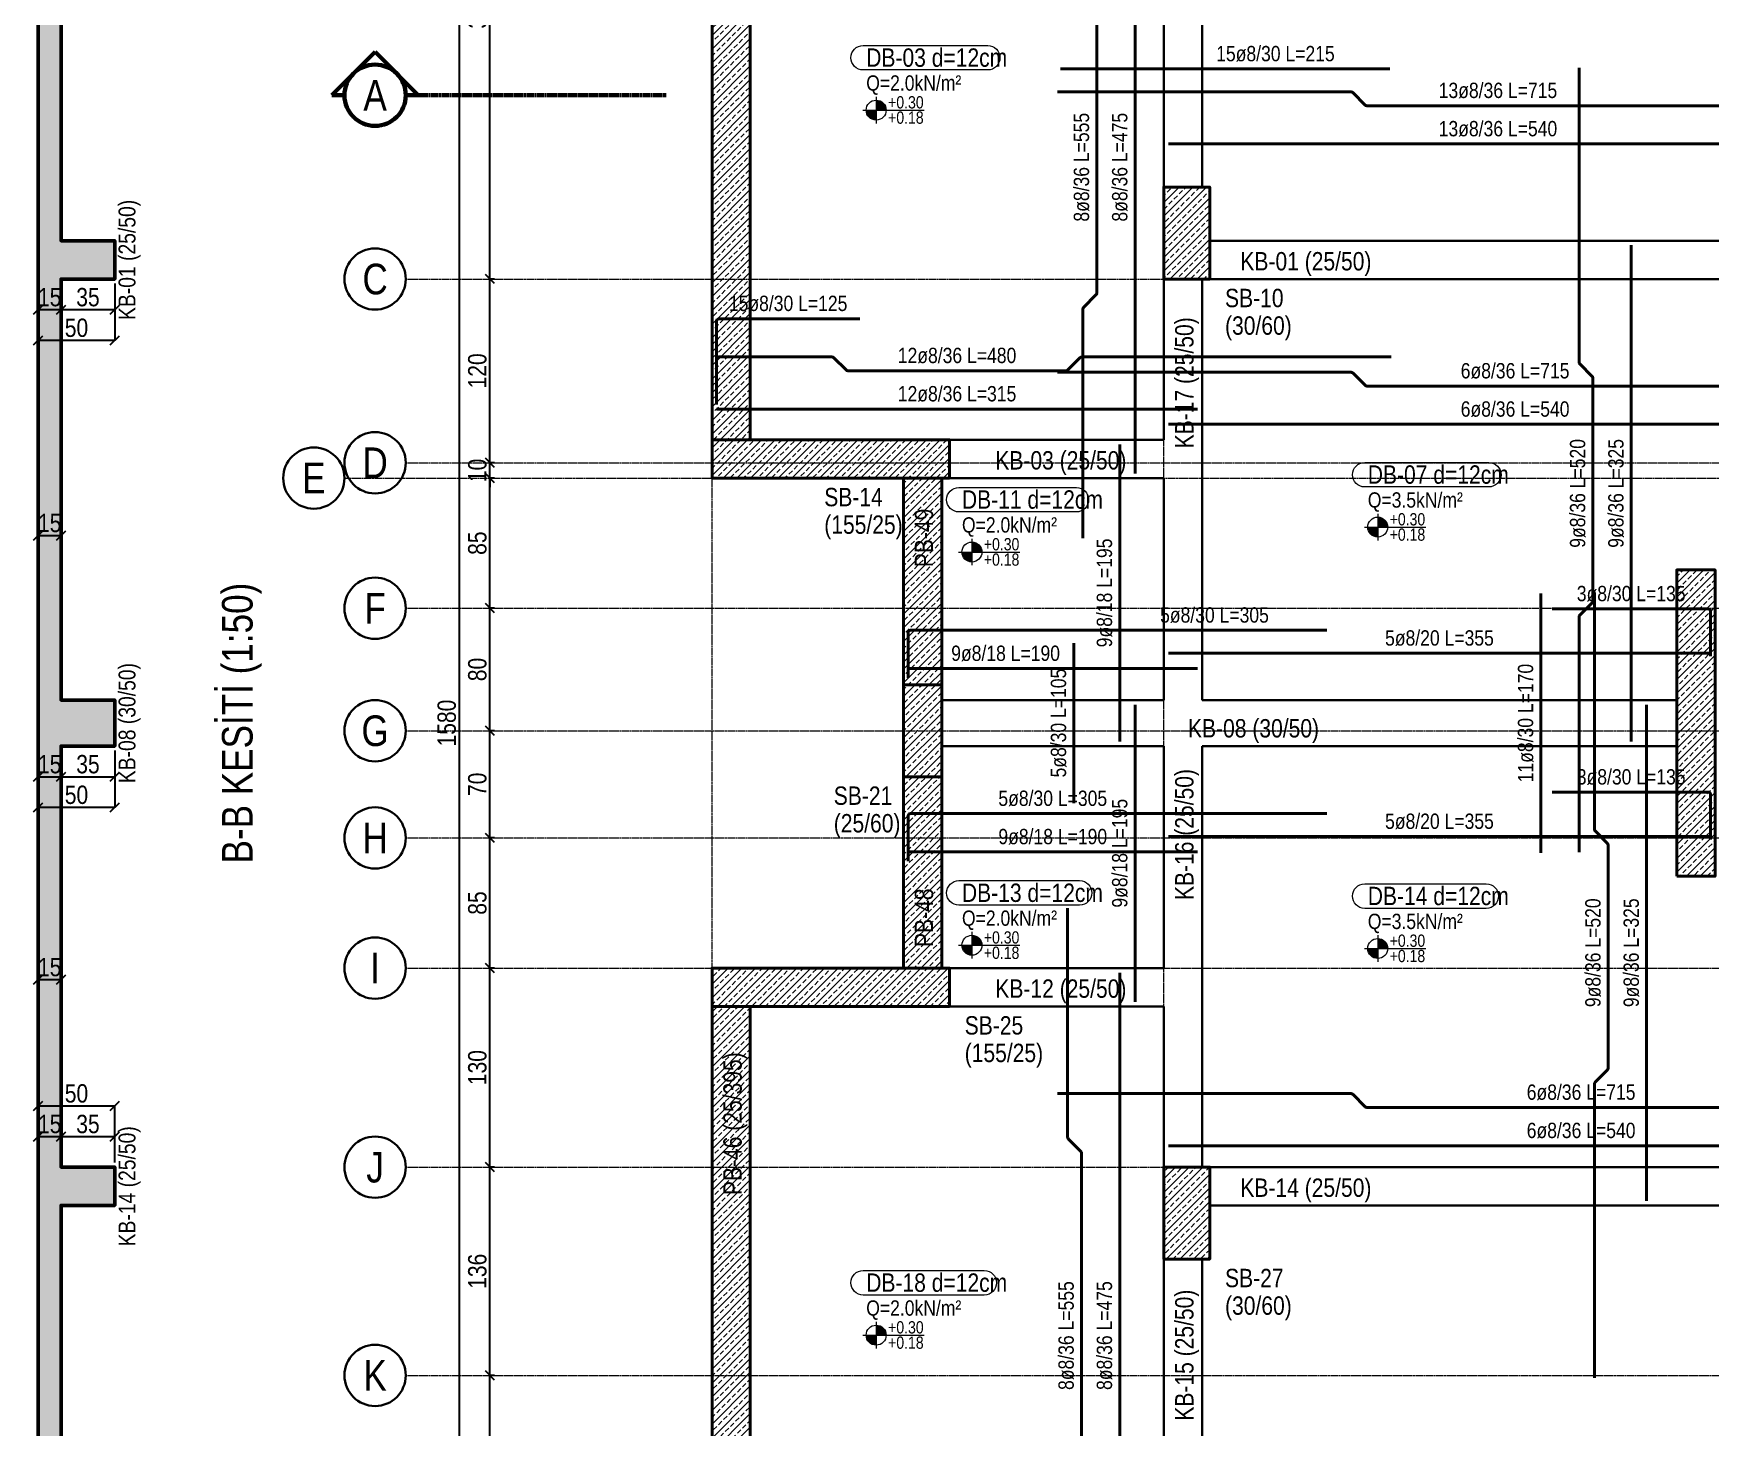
# Model space of a CAD drawing. Header units: millimetres. Extents: x 1379 to 4554, y 556 to 2850.
# Drawn here: x 1401 to 2496, y 1134 to 2045 of the extents above; entities that cross this region are included whole.
import ezdxf
from ezdxf.enums import TextEntityAlignment as Align

# ---------------------------------------------------------------- set-up
doc = ezdxf.new("R2010")
doc.units = ezdxf.units.MM
doc.linetypes.add('DASHED', pattern=[0.75, 0.5, -0.25])
for name, color, linetype, lineweight in [('AKS BALONU (BEYKENT)', 7, 'Continuous', 30), ('AKS CIZGISI (BEYKENT)', 252, 'DASHED', 20), ('AKS OLCU (BEYKENT)', 6, 'Continuous', 18), ('AKS YAZISI (BEYKENT)', 3, 'Continuous', 20), ('DONATI (BEYKENT)', 4, 'Continuous', 40), ('DONATI YAZISI (BEYKENT)', 3, 'Continuous', 20), ('DOSEME ISMI (BEYKENT)', 9, 'Continuous', 20), ('DOSEME PAFTA (BEYKENT)', 3, 'Continuous', 20), ('KAT SINIRI (BEYKENT)', 41, 'Continuous', 25), ('KESIT (BEYKENT)', 151, 'Continuous', 60), ('KESIT CIZGISI (BEYKENT)', 3, 'Continuous', 50), ('KESIT ISMI (BEYKENT)', 6, 'Continuous', 20), ('KIRIS (BEYKENT)', 2, 'Continuous', 30), ('KIRIS ISMI (BEYKENT)', 40, 'Continuous', 20), ('KOLON (BEYKENT)', 3, 'Continuous', 40), ('KOLON ISMI (BEYKENT)', 91, 'Continuous', 20), ('KOT CIZGISI (BEYKENT)', 7, 'Continuous', 20), ('KOT YAZI (BEYKENT)', 7, 'Continuous', 20), ('OLCU (BEYKENT)', 14, 'Continuous', 20), ('PERDE (BEYKENT)', 6, 'Continuous', 40), ('PERDE ISMI (BEYKENT)', 240, 'Continuous', 20), ('TARAMA (BEYKENT)', 8, 'Continuous', 15), ('YUK YAZISI (BEYKENT)', 140, 'Continuous', 20)]:
    doc.layers.add(name, color=color, linetype=linetype, lineweight=lineweight)
doc.styles.add('DONATI YAZISI (BEYKENT)', font='')
doc.styles.add('YAZI (BEYKENT)', font='')
doc.styles.get('DONATI YAZISI (BEYKENT)').set_extended_font_data('Bahnschrift Light Condensed')
doc.styles.get('YAZI (BEYKENT)').set_extended_font_data('Bahnschrift Light Condensed')
doc.dimstyles.new('AKS_OLCU', dxfattribs={"dimtxt": 12, "dimasz": 3, "dimexe": 0.18, "dimexo": 3, "dimgap": 2, "dimtad": 1, "dimdec": 0, "dimrnd": 0.5, "dimzin": 12, "dimdsep": 46, "dimtxsty": 'YAZI (BEYKENT)', "dimtsz": 3, "dimcen": 0.09, "dimclrt": 7, "dimadec": 0, "dimazin": 0, "dimtfac": 1, "dimtdec": 4, "dimtix": 1, "dimtmove": 0, "dimatfit": 3, "dimfxl": 1, "dimtolj": 1, "dimtzin": 0, "dimarcsym": 0})
doc.dimstyles.new('PLAN_OLCU', dxfattribs={"dimtxt": 12, "dimasz": 3, "dimexe": 0.18, "dimexo": 3, "dimgap": 2, "dimtad": 1, "dimdec": 0, "dimrnd": 0.5, "dimzin": 12, "dimdsep": 46, "dimtxsty": 'YAZI (BEYKENT)', "dimtsz": 3, "dimcen": 0.09, "dimclrt": 7, "dimadec": 0, "dimazin": 0, "dimtfac": 1, "dimtdec": 4, "dimtix": 1, "dimtmove": 0, "dimatfit": 3, "dimfxl": 1, "dimtolj": 1, "dimtzin": 0, "dimarcsym": 0})
pattern_1 = [(45, (-63964.3465, -21549.063), (-4.49012806, 4.49012806), []), (45, (-63959.8563, -21549.063), (-4.49012806, 4.49012806), [3.175, -1.5875])]

# ---------------------------------------------------------------- blocks, each defined once
blk = doc.blocks.new('*D109')
at = {"layer": 'Defpoints', "color": 0, "transparency": 16777216}
for p in [(1404.4, 1884.4), (1419.4, 1884.4), (1419.4, 1864.4)]:
    blk.add_point(p, dxfattribs=at)
at = {"layer": 'OLCU (BEYKENT)', "color": 0, "lineweight": -2, "transparency": 16777216}
for p, q in [((1404.4, 1881.4), (1404.4, 1864.2)), ((1419.4, 1881.4), (1419.4, 1864.2)), ((1401.4, 1861.4), (1407.4, 1867.4)), ((1404.4, 1864.4), (1419.4, 1864.4)), ((1416.4, 1861.4), (1422.4, 1867.4))]:
    blk.add_line(p, q, dxfattribs=at)
at = {"layer": 'OLCU (BEYKENT)', "color": 7, "lineweight": 20, "transparency": 16777216, "insert": (1411.9, 1872.5), "char_height": 12, "attachment_point": 5, "style": 'YAZI (BEYKENT)'}
blk.add_mtext('\\A1;15', dxfattribs=at)
blk = doc.blocks.new('*D110')
at = {"layer": 'Defpoints', "color": 0, "transparency": 16777216}
for p in [(1419.4, 1884.4), (1454.4, 1884.4), (1454.4, 1864.4)]:
    blk.add_point(p, dxfattribs=at)
at = {"layer": 'OLCU (BEYKENT)', "color": 0, "lineweight": -2, "transparency": 16777216}
for p, q in [((1419.4, 1881.4), (1419.4, 1864.2)), ((1454.4, 1881.4), (1454.4, 1864.2)), ((1416.4, 1861.4), (1422.4, 1867.4)), ((1419.4, 1864.4), (1454.4, 1864.4)), ((1451.4, 1861.4), (1457.4, 1867.4))]:
    blk.add_line(p, q, dxfattribs=at)
at = {"layer": 'OLCU (BEYKENT)', "color": 7, "lineweight": 20, "transparency": 16777216, "insert": (1436.9, 1872.5), "char_height": 12, "attachment_point": 5, "style": 'YAZI (BEYKENT)'}
blk.add_mtext('\\A1;35', dxfattribs=at)
blk = doc.blocks.new('*D111')
at = {"layer": 'Defpoints', "color": 0, "transparency": 16777216}
for p in [(1404.4, 1884.4), (1454.4, 1884.4), (1454.4, 1844.4)]:
    blk.add_point(p, dxfattribs=at)
at = {"layer": 'OLCU (BEYKENT)', "color": 0, "lineweight": -2, "transparency": 16777216}
for p, q in [((1404.4, 1881.4), (1404.4, 1844.2)), ((1454.4, 1881.4), (1454.4, 1844.2)), ((1401.4, 1841.4), (1407.4, 1847.4)), ((1404.4, 1844.4), (1454.4, 1844.4)), ((1451.4, 1841.4), (1457.4, 1847.4))]:
    blk.add_line(p, q, dxfattribs=at)
at = {"layer": 'OLCU (BEYKENT)', "color": 7, "lineweight": 20, "transparency": 16777216, "insert": (1429.4, 1852.5), "char_height": 12, "attachment_point": 5, "style": 'YAZI (BEYKENT)'}
blk.add_mtext('\\A1;50', dxfattribs=at)
blk = doc.blocks.new('*D112')
at = {"layer": 'Defpoints', "color": 0, "transparency": 16777216}
for p in [(1404.4, 1579.4), (1419.4, 1579.4), (1419.4, 1559.4)]:
    blk.add_point(p, dxfattribs=at)
at = {"layer": 'OLCU (BEYKENT)', "color": 0, "lineweight": -2, "transparency": 16777216}
for p, q in [((1404.4, 1576.4), (1404.4, 1559.2)), ((1419.4, 1576.4), (1419.4, 1559.2)), ((1401.4, 1556.4), (1407.4, 1562.4)), ((1404.4, 1559.4), (1419.4, 1559.4)), ((1416.4, 1556.4), (1422.4, 1562.4))]:
    blk.add_line(p, q, dxfattribs=at)
at = {"layer": 'OLCU (BEYKENT)', "color": 7, "lineweight": 20, "transparency": 16777216, "insert": (1411.9, 1567.5), "char_height": 12, "attachment_point": 5, "style": 'YAZI (BEYKENT)'}
blk.add_mtext('\\A1;15', dxfattribs=at)
blk = doc.blocks.new('*D113')
at = {"layer": 'Defpoints', "color": 0, "transparency": 16777216}
for p in [(1419.4, 1579.4), (1454.4, 1579.4), (1454.4, 1559.4)]:
    blk.add_point(p, dxfattribs=at)
at = {"layer": 'OLCU (BEYKENT)', "color": 0, "lineweight": -2, "transparency": 16777216}
for p, q in [((1419.4, 1576.4), (1419.4, 1559.2)), ((1454.4, 1576.4), (1454.4, 1559.2)), ((1416.4, 1556.4), (1422.4, 1562.4)), ((1419.4, 1559.4), (1454.4, 1559.4)), ((1451.4, 1556.4), (1457.4, 1562.4))]:
    blk.add_line(p, q, dxfattribs=at)
at = {"layer": 'OLCU (BEYKENT)', "color": 7, "lineweight": 20, "transparency": 16777216, "insert": (1436.9, 1567.5), "char_height": 12, "attachment_point": 5, "style": 'YAZI (BEYKENT)'}
blk.add_mtext('\\A1;35', dxfattribs=at)
blk = doc.blocks.new('*D114')
at = {"layer": 'Defpoints', "color": 0, "transparency": 16777216}
for p in [(1404.4, 1579.4), (1454.4, 1579.4), (1454.4, 1539.4)]:
    blk.add_point(p, dxfattribs=at)
at = {"layer": 'OLCU (BEYKENT)', "color": 0, "lineweight": -2, "transparency": 16777216}
for p, q in [((1404.4, 1576.4), (1404.4, 1539.2)), ((1454.4, 1576.4), (1454.4, 1539.2)), ((1401.4, 1536.4), (1407.4, 1542.4)), ((1404.4, 1539.4), (1454.4, 1539.4)), ((1451.4, 1536.4), (1457.4, 1542.4))]:
    blk.add_line(p, q, dxfattribs=at)
at = {"layer": 'OLCU (BEYKENT)', "color": 7, "lineweight": 20, "transparency": 16777216, "insert": (1429.4, 1547.5), "char_height": 12, "attachment_point": 5, "style": 'YAZI (BEYKENT)'}
blk.add_mtext('\\A1;50', dxfattribs=at)
blk = doc.blocks.new('*D115')
at = {"layer": 'Defpoints', "color": 0, "transparency": 16777216}
for p in [(1419.4, 1324.4), (1404.4, 1304.4), (1419.4, 1304.4)]:
    blk.add_point(p, dxfattribs=at)
at = {"layer": 'OLCU (BEYKENT)', "color": 0, "lineweight": -2, "transparency": 16777216}
for p, q in [((1401.4, 1321.4), (1407.4, 1327.4)), ((1416.4, 1321.4), (1422.4, 1327.4)), ((1404.4, 1307.4), (1404.4, 1324.6)), ((1404.4, 1324.4), (1419.4, 1324.4)), ((1419.4, 1307.4), (1419.4, 1324.6))]:
    blk.add_line(p, q, dxfattribs=at)
at = {"layer": 'OLCU (BEYKENT)', "color": 7, "lineweight": 20, "transparency": 16777216, "insert": (1411.9, 1332.5), "char_height": 12, "attachment_point": 5, "style": 'YAZI (BEYKENT)'}
blk.add_mtext('\\A1;15', dxfattribs=at)
blk = doc.blocks.new('*D116')
at = {"layer": 'Defpoints', "color": 0, "transparency": 16777216}
for p in [(1454.4, 1324.4), (1419.4, 1304.4), (1454.4, 1304.4)]:
    blk.add_point(p, dxfattribs=at)
at = {"layer": 'OLCU (BEYKENT)', "color": 0, "lineweight": -2, "transparency": 16777216}
for p, q in [((1416.4, 1321.4), (1422.4, 1327.4)), ((1451.4, 1321.4), (1457.4, 1327.4)), ((1419.4, 1307.4), (1419.4, 1324.6)), ((1419.4, 1324.4), (1454.4, 1324.4)), ((1454.4, 1307.4), (1454.4, 1324.6))]:
    blk.add_line(p, q, dxfattribs=at)
at = {"layer": 'OLCU (BEYKENT)', "color": 7, "lineweight": 20, "transparency": 16777216, "insert": (1436.9, 1332.5), "char_height": 12, "attachment_point": 5, "style": 'YAZI (BEYKENT)'}
blk.add_mtext('\\A1;35', dxfattribs=at)
blk = doc.blocks.new('*D117')
at = {"layer": 'Defpoints', "color": 0, "transparency": 16777216}
for p in [(1454.4, 1344.4), (1404.4, 1304.4), (1454.4, 1304.4)]:
    blk.add_point(p, dxfattribs=at)
at = {"layer": 'OLCU (BEYKENT)', "color": 0, "lineweight": -2, "transparency": 16777216}
for p, q in [((1401.4, 1341.4), (1407.4, 1347.4)), ((1451.4, 1341.4), (1457.4, 1347.4)), ((1404.4, 1307.4), (1404.4, 1344.6)), ((1404.4, 1344.4), (1454.4, 1344.4)), ((1454.4, 1307.4), (1454.4, 1344.6))]:
    blk.add_line(p, q, dxfattribs=at)
at = {"layer": 'OLCU (BEYKENT)', "color": 7, "lineweight": 20, "transparency": 16777216, "insert": (1429.4, 1352.5), "char_height": 12, "attachment_point": 5, "style": 'YAZI (BEYKENT)'}
blk.add_mtext('\\A1;50', dxfattribs=at)
blk = doc.blocks.new('*D119')
at = {"layer": 'Defpoints', "color": 0, "transparency": 16777216}
for p in [(1404.4, 1736.9), (1419.4, 1736.9), (1419.4, 1716.9)]:
    blk.add_point(p, dxfattribs=at)
at = {"layer": 'OLCU (BEYKENT)', "color": 0, "lineweight": -2, "transparency": 16777216}
for p, q in [((1404.4, 1733.9), (1404.4, 1716.7)), ((1419.4, 1733.9), (1419.4, 1716.7)), ((1401.4, 1713.9), (1407.4, 1719.9)), ((1416.4, 1713.9), (1422.4, 1719.9)), ((1404.4, 1716.9), (1419.4, 1716.9))]:
    blk.add_line(p, q, dxfattribs=at)
at = {"layer": 'OLCU (BEYKENT)', "color": 7, "lineweight": 20, "transparency": 16777216, "insert": (1411.9, 1725), "char_height": 12, "attachment_point": 5, "style": 'YAZI (BEYKENT)'}
blk.add_mtext('\\A1;15', dxfattribs=at)
blk = doc.blocks.new('*D120')
at = {"layer": 'Defpoints', "color": 0, "transparency": 16777216}
for p in [(1404.4, 1446.9), (1419.4, 1446.9), (1419.4, 1426.9)]:
    blk.add_point(p, dxfattribs=at)
at = {"layer": 'OLCU (BEYKENT)', "color": 0, "lineweight": -2, "transparency": 16777216}
for p, q in [((1404.4, 1443.9), (1404.4, 1426.7)), ((1419.4, 1443.9), (1419.4, 1426.7)), ((1401.4, 1423.9), (1407.4, 1429.9)), ((1404.4, 1426.9), (1419.4, 1426.9)), ((1416.4, 1423.9), (1422.4, 1429.9))]:
    blk.add_line(p, q, dxfattribs=at)
at = {"layer": 'OLCU (BEYKENT)', "color": 7, "lineweight": 20, "transparency": 16777216, "insert": (1411.9, 1435), "char_height": 12, "attachment_point": 5, "style": 'YAZI (BEYKENT)'}
blk.add_mtext('\\A1;15', dxfattribs=at)
blk = doc.blocks.new('*D146')
at = {"layer": 'AKS OLCU (BEYKENT)', "color": 0, "lineweight": -2, "transparency": 16777216}
for p, q in [((1682.4, 2381.4), (1676.4, 2387.4)), ((1679.4, 804.4), (1679.4, 2384.4)), ((1682.4, 2384.4), (1679.5, 2384.4)), ((1682.4, 801.4), (1676.4, 807.4)), ((1682.4, 804.4), (1679.5, 804.4))]:
    blk.add_line(p, q, dxfattribs=at)
at = {"layer": 'Defpoints', "color": 0, "transparency": 16777216}
for p in [(1679.4, 2384.4), (1679.4, 2384.4), (1679.4, 804.4)]:
    blk.add_point(p, dxfattribs=at)
at = {"layer": 'AKS OLCU (BEYKENT)', "color": 7, "transparency": 16777216, "insert": (1671.2, 1594.4), "char_height": 12, "attachment_point": 5, "rotation": 90, "style": 'YAZI (BEYKENT)'}
blk.add_mtext('\\A1;1580', dxfattribs=at)
blk = doc.blocks.new('*D148')
at = {"layer": 'AKS OLCU (BEYKENT)', "color": 0, "lineweight": -2, "transparency": 16777216}
for p, q in [((1702.4, 1165.4), (1696.4, 1171.4)), ((1699.4, 954.4), (1699.4, 1168.4)), ((1702.4, 1168.4), (1699.5, 1168.4)), ((1702.4, 951.4), (1696.4, 957.4)), ((1702.4, 954.4), (1699.5, 954.4))]:
    blk.add_line(p, q, dxfattribs=at)
at = {"layer": 'Defpoints', "color": 0, "transparency": 16777216}
for p in [(1699.4, 1168.4), (1699.4, 1168.4), (1699.4, 954.4)]:
    blk.add_point(p, dxfattribs=at)
at = {"layer": 'AKS OLCU (BEYKENT)', "color": 7, "transparency": 16777216, "insert": (1691.3, 1061.4), "char_height": 12, "attachment_point": 5, "rotation": 90, "style": 'YAZI (BEYKENT)'}
blk.add_mtext('\\A1;214', dxfattribs=at)
blk = doc.blocks.new('*D149')
at = {"layer": 'AKS OLCU (BEYKENT)', "color": 0, "lineweight": -2, "transparency": 16777216}
for p, q in [((1702.4, 1301.4), (1696.4, 1307.4)), ((1699.4, 1168.4), (1699.4, 1304.4)), ((1702.4, 1304.4), (1699.5, 1304.4)), ((1702.4, 1165.4), (1696.4, 1171.4)), ((1702.4, 1168.4), (1699.5, 1168.4))]:
    blk.add_line(p, q, dxfattribs=at)
at = {"layer": 'Defpoints', "color": 0, "transparency": 16777216}
for p in [(1699.4, 1304.4), (1699.4, 1304.4), (1699.4, 1168.4)]:
    blk.add_point(p, dxfattribs=at)
at = {"layer": 'AKS OLCU (BEYKENT)', "color": 7, "transparency": 16777216, "insert": (1691.2, 1236.4), "char_height": 12, "attachment_point": 5, "rotation": 90, "style": 'YAZI (BEYKENT)'}
blk.add_mtext('\\A1;136', dxfattribs=at)
blk = doc.blocks.new('*D150')
at = {"layer": 'AKS OLCU (BEYKENT)', "color": 0, "lineweight": -2, "transparency": 16777216}
for p, q in [((1702.4, 1431.4), (1696.4, 1437.4)), ((1699.4, 1304.4), (1699.4, 1434.4)), ((1702.4, 1434.4), (1699.5, 1434.4)), ((1702.4, 1301.4), (1696.4, 1307.4)), ((1702.4, 1304.4), (1699.5, 1304.4))]:
    blk.add_line(p, q, dxfattribs=at)
at = {"layer": 'Defpoints', "color": 0, "transparency": 16777216}
for p in [(1699.4, 1434.4), (1699.4, 1434.4), (1699.4, 1304.4)]:
    blk.add_point(p, dxfattribs=at)
at = {"layer": 'AKS OLCU (BEYKENT)', "color": 7, "transparency": 16777216, "insert": (1691.2, 1369.4), "char_height": 12, "attachment_point": 5, "rotation": 90, "style": 'YAZI (BEYKENT)'}
blk.add_mtext('\\A1;130', dxfattribs=at)
blk = doc.blocks.new('*D151')
at = {"layer": 'AKS OLCU (BEYKENT)', "color": 0, "lineweight": -2, "transparency": 16777216}
for p, q in [((1702.4, 1516.4), (1696.4, 1522.4)), ((1699.4, 1434.4), (1699.4, 1519.4)), ((1702.4, 1519.4), (1699.5, 1519.4)), ((1702.4, 1431.4), (1696.4, 1437.4)), ((1702.4, 1434.4), (1699.5, 1434.4))]:
    blk.add_line(p, q, dxfattribs=at)
at = {"layer": 'Defpoints', "color": 0, "transparency": 16777216}
for p in [(1699.4, 1519.4), (1699.4, 1519.4), (1699.4, 1434.4)]:
    blk.add_point(p, dxfattribs=at)
at = {"layer": 'AKS OLCU (BEYKENT)', "color": 7, "transparency": 16777216, "insert": (1691.2, 1476.9), "char_height": 12, "attachment_point": 5, "rotation": 90, "style": 'YAZI (BEYKENT)'}
blk.add_mtext('\\A1;85', dxfattribs=at)
blk = doc.blocks.new('*D152')
at = {"layer": 'AKS OLCU (BEYKENT)', "color": 0, "lineweight": -2, "transparency": 16777216}
for p, q in [((1702.4, 1586.4), (1696.4, 1592.4)), ((1699.4, 1519.4), (1699.4, 1589.4)), ((1702.4, 1589.4), (1699.5, 1589.4)), ((1702.4, 1516.4), (1696.4, 1522.4)), ((1702.4, 1519.4), (1699.5, 1519.4))]:
    blk.add_line(p, q, dxfattribs=at)
at = {"layer": 'Defpoints', "color": 0, "transparency": 16777216}
for p in [(1699.4, 1589.4), (1699.4, 1589.4), (1699.4, 1519.4)]:
    blk.add_point(p, dxfattribs=at)
at = {"layer": 'AKS OLCU (BEYKENT)', "color": 7, "transparency": 16777216, "insert": (1691.2, 1554.4), "char_height": 12, "attachment_point": 5, "rotation": 90, "style": 'YAZI (BEYKENT)'}
blk.add_mtext('\\A1;70', dxfattribs=at)
blk = doc.blocks.new('*D153')
at = {"layer": 'AKS OLCU (BEYKENT)', "color": 0, "lineweight": -2, "transparency": 16777216}
for p, q in [((1702.4, 1666.4), (1696.4, 1672.4)), ((1699.4, 1589.4), (1699.4, 1669.4)), ((1702.4, 1669.4), (1699.5, 1669.4)), ((1702.4, 1586.4), (1696.4, 1592.4)), ((1702.4, 1589.4), (1699.5, 1589.4))]:
    blk.add_line(p, q, dxfattribs=at)
at = {"layer": 'Defpoints', "color": 0, "transparency": 16777216}
for p in [(1699.4, 1669.4), (1699.4, 1669.4), (1699.4, 1589.4)]:
    blk.add_point(p, dxfattribs=at)
at = {"layer": 'AKS OLCU (BEYKENT)', "color": 7, "transparency": 16777216, "insert": (1691.2, 1629.4), "char_height": 12, "attachment_point": 5, "rotation": 90, "style": 'YAZI (BEYKENT)'}
blk.add_mtext('\\A1;80', dxfattribs=at)
blk = doc.blocks.new('*D154')
at = {"layer": 'AKS OLCU (BEYKENT)', "color": 0, "lineweight": -2, "transparency": 16777216}
for p, q in [((1702.4, 1751.4), (1696.4, 1757.4)), ((1699.4, 1669.4), (1699.4, 1754.4)), ((1702.4, 1754.4), (1699.5, 1754.4)), ((1702.4, 1666.4), (1696.4, 1672.4)), ((1702.4, 1669.4), (1699.5, 1669.4))]:
    blk.add_line(p, q, dxfattribs=at)
at = {"layer": 'Defpoints', "color": 0, "transparency": 16777216}
for p in [(1699.4, 1754.4), (1699.4, 1754.4), (1699.4, 1669.4)]:
    blk.add_point(p, dxfattribs=at)
at = {"layer": 'AKS OLCU (BEYKENT)', "color": 7, "transparency": 16777216, "insert": (1691.2, 1711.9), "char_height": 12, "attachment_point": 5, "rotation": 90, "style": 'YAZI (BEYKENT)'}
blk.add_mtext('\\A1;85', dxfattribs=at)
blk = doc.blocks.new('*D155')
at = {"layer": 'AKS OLCU (BEYKENT)', "color": 0, "lineweight": -2, "transparency": 16777216}
for p, q in [((1702.4, 1761.4), (1696.4, 1767.4)), ((1699.4, 1764.4), (1699.4, 1770.4)), ((1699.4, 1754.4), (1699.4, 1764.4)), ((1702.4, 1764.4), (1699.5, 1764.4)), ((1702.4, 1751.4), (1696.4, 1757.4)), ((1699.4, 1754.4), (1699.4, 1748.4)), ((1702.4, 1754.4), (1699.5, 1754.4))]:
    blk.add_line(p, q, dxfattribs=at)
at = {"layer": 'Defpoints', "color": 0, "transparency": 16777216}
for p in [(1699.4, 1764.4), (1699.4, 1764.4), (1699.4, 1754.4)]:
    blk.add_point(p, dxfattribs=at)
at = {"layer": 'AKS OLCU (BEYKENT)', "color": 7, "transparency": 16777216, "insert": (1691.2, 1759.4), "char_height": 12, "attachment_point": 5, "rotation": 90, "style": 'YAZI (BEYKENT)'}
blk.add_mtext('\\A1;10', dxfattribs=at)
blk = doc.blocks.new('*D156')
at = {"layer": 'AKS OLCU (BEYKENT)', "color": 0, "lineweight": -2, "transparency": 16777216}
for p, q in [((1702.4, 1881.4), (1696.4, 1887.4)), ((1699.4, 1764.4), (1699.4, 1884.4)), ((1702.4, 1884.4), (1699.5, 1884.4)), ((1702.4, 1761.4), (1696.4, 1767.4)), ((1702.4, 1764.4), (1699.5, 1764.4))]:
    blk.add_line(p, q, dxfattribs=at)
at = {"layer": 'Defpoints', "color": 0, "transparency": 16777216}
for p in [(1699.4, 1884.4), (1699.4, 1884.4), (1699.4, 1764.4)]:
    blk.add_point(p, dxfattribs=at)
at = {"layer": 'AKS OLCU (BEYKENT)', "color": 7, "transparency": 16777216, "insert": (1691.2, 1824.4), "char_height": 12, "attachment_point": 5, "rotation": 90, "style": 'YAZI (BEYKENT)'}
blk.add_mtext('\\A1;120', dxfattribs=at)
blk = doc.blocks.new('*D157')
at = {"layer": 'AKS OLCU (BEYKENT)', "color": 0, "lineweight": -2, "transparency": 16777216}
for p, q in [((1702.4, 2231.4), (1696.4, 2237.4)), ((1699.4, 1884.4), (1699.4, 2234.4)), ((1702.4, 2234.4), (1699.5, 2234.4)), ((1702.4, 1881.4), (1696.4, 1887.4)), ((1702.4, 1884.4), (1699.5, 1884.4))]:
    blk.add_line(p, q, dxfattribs=at)
at = {"layer": 'Defpoints', "color": 0, "transparency": 16777216}
for p in [(1699.4, 2234.4), (1699.4, 2234.4), (1699.4, 1884.4)]:
    blk.add_point(p, dxfattribs=at)
at = {"layer": 'AKS OLCU (BEYKENT)', "color": 7, "transparency": 16777216, "insert": (1691.2, 2059.4), "char_height": 12, "attachment_point": 5, "rotation": 90, "style": 'YAZI (BEYKENT)'}
blk.add_mtext('\\A1;350', dxfattribs=at)

msp = doc.modelspace()

# ---------------------------------------------------------------- hatches: boundary and pattern name
at = {"layer": 'KOT CIZGISI (BEYKENT)', "true_color": 0x000000}
h = msp.add_hatch(color=18, dxfattribs=at)
h.dxf.hatch_style = 1
h.paths.add_polyline_path([(1951.6, 1994.7), (1945.1, 1994.7, 0.414214), (1951.6, 1988.2)])
h = msp.add_hatch(color=18, dxfattribs=at)
h.dxf.hatch_style = 1
h.paths.add_polyline_path([(1951.6, 2001.2), (1951.6, 1994.7), (1958.1, 1994.7, 0.414214)])
h = msp.add_hatch(color=18, dxfattribs=at)
h.dxf.hatch_style = 1
h.paths.add_polyline_path([(2279.1, 1722.4), (2272.6, 1722.4, 0.414214), (2279.1, 1715.9)])
h = msp.add_hatch(color=18, dxfattribs=at)
h.dxf.hatch_style = 1
h.paths.add_polyline_path([(2279.1, 1729), (2279.1, 1722.4), (2285.6, 1722.4, 0.414214)])
h = msp.add_hatch(color=18, dxfattribs=at)
h.dxf.hatch_style = 1
h.paths.add_polyline_path([(2014.1, 1712.7), (2014.1, 1706.1), (2020.6, 1706.1, 0.414214)])
h = msp.add_hatch(color=18, dxfattribs=at)
h.dxf.hatch_style = 1
h.paths.add_polyline_path([(2014.1, 1706.1), (2007.6, 1706.1, 0.414214), (2014.1, 1699.6)])
h = msp.add_hatch(color=18, dxfattribs=at)
h.dxf.hatch_style = 1
h.paths.add_polyline_path([(2014.1, 1449.3), (2007.6, 1449.3, 0.414214), (2014.1, 1442.8)])
h = msp.add_hatch(color=18, dxfattribs=at)
h.dxf.hatch_style = 1
h.paths.add_polyline_path([(2014.1, 1455.8), (2014.1, 1449.3), (2020.6, 1449.3, 0.414214)])
h = msp.add_hatch(color=18, dxfattribs=at)
h.dxf.hatch_style = 1
h.paths.add_polyline_path([(2279.1, 1447.2), (2272.6, 1447.2, 0.414214), (2279.1, 1440.7)])
h = msp.add_hatch(color=18, dxfattribs=at)
h.dxf.hatch_style = 1
h.paths.add_polyline_path([(2279.1, 1453.7), (2279.1, 1447.2), (2285.6, 1447.2, 0.414214)])
h = msp.add_hatch(color=18, dxfattribs=at)
h.dxf.hatch_style = 1
h.paths.add_polyline_path([(1951.6, 1194.7), (1945.1, 1194.7, 0.414214), (1951.6, 1188.2)])
h = msp.add_hatch(color=18, dxfattribs=at)
h.dxf.hatch_style = 1
h.paths.add_polyline_path([(1951.6, 1201.2), (1951.6, 1194.7), (1958.1, 1194.7, 0.414214)])
at = {"layer": 'TARAMA (BEYKENT)'}
h = msp.add_hatch(dxfattribs=at)
h.set_pattern_fill('ANSI33', color=256, style=0)
h.set_pattern_definition(pattern_1)
h.paths.add_polyline_path([(1419.4, 829.4), (1504.4, 829.4), (1504.4, 804.4), (1419.4, 804.4), (1419.4, 774.4), (1404.4, 774.4), (1404.4, 2414.4), (1419.4, 2414.4), (1419.4, 2384.4), (1504.4, 2384.4), (1504.4, 2359.4), (1419.4, 2359.4), (1419.4, 1909.4), (1454.4, 1909.4), (1454.4, 1884.4), (1419.4, 1884.4), (1419.4, 1609.4), (1454.4, 1609.4), (1454.4, 1579.4), (1419.4, 1579.4), (1419.4, 1304.4), (1454.4, 1304.4), (1454.4, 1279.4), (1419.4, 1279.4)])
h = msp.add_hatch(dxfattribs=at)
h.set_pattern_fill('ANSI33', color=256, style=0)
h.set_pattern_definition(pattern_1)
h.paths.add_polyline_path([(1844.4, 2174.4), (1869.4, 2174.4), (1869.4, 1779.4), (1844.4, 1779.4)])
h = msp.add_hatch(dxfattribs=at)
h.set_pattern_fill('ANSI33', color=256, style=0)
h.set_pattern_definition(pattern_1)
h.paths.add_polyline_path([(2139.4, 1884.4), (2169.4, 1884.4), (2169.4, 1944.4), (2139.4, 1944.4)])
h = msp.add_hatch(dxfattribs=at)
h.set_pattern_fill('ANSI33', color=256, style=0)
h.set_pattern_definition(pattern_1)
h.paths.add_polyline_path([(1844.4, 1754.4), (1999.4, 1754.4), (1999.4, 1779.4), (1844.4, 1779.4)])
h = msp.add_hatch(dxfattribs=at)
h.set_pattern_fill('ANSI33', color=256, style=0)
h.set_pattern_definition(pattern_1)
h.paths.add_polyline_path([(1969.4, 1754.4), (1994.4, 1754.4), (1994.4, 1619.4), (1969.4, 1619.4)])
h = msp.add_hatch(dxfattribs=at)
h.set_pattern_fill('ANSI33', color=256, style=0)
h.set_pattern_definition(pattern_1)
h.paths.add_polyline_path([(2474.4, 1494.4), (2499.4, 1494.4), (2499.4, 1694.4), (2474.4, 1694.4)])
h = msp.add_hatch(dxfattribs=at)
h.set_pattern_fill('ANSI33', color=256, style=0)
h.set_pattern_definition(pattern_1)
h.paths.add_polyline_path([(1969.4, 1559.4), (1994.4, 1559.4), (1994.4, 1619.4), (1969.4, 1619.4)])
h = msp.add_hatch(dxfattribs=at)
h.set_pattern_fill('ANSI33', color=256, style=0)
h.set_pattern_definition(pattern_1)
h.paths.add_polyline_path([(1969.4, 1559.4), (1994.4, 1559.4), (1994.4, 1434.4), (1969.4, 1434.4)])
h = msp.add_hatch(dxfattribs=at)
h.set_pattern_fill('ANSI33', color=256, style=0)
h.set_pattern_definition(pattern_1)
h.paths.add_polyline_path([(1844.4, 1409.4), (1999.4, 1409.4), (1999.4, 1434.4), (1844.4, 1434.4)])
h = msp.add_hatch(dxfattribs=at)
h.set_pattern_fill('ANSI33', color=256, style=0)
h.set_pattern_definition(pattern_1)
h.paths.add_polyline_path([(1844.4, 1409.4), (1869.4, 1409.4), (1869.4, 1014.4), (1844.4, 1014.4)])
h = msp.add_hatch(dxfattribs=at)
h.set_pattern_fill('ANSI33', color=256, style=0)
h.set_pattern_definition(pattern_1)
h.paths.add_polyline_path([(2139.4, 1244.4), (2169.4, 1244.4), (2169.4, 1304.4), (2139.4, 1304.4)])

# ---------------------------------------------------------------- linework, layer by layer
at = {"layer": 'AKS BALONU (BEYKENT)'}
for centre in [(1624.4, 1884.4), (1584.4, 1754.4), (1624.4, 1764.4), (1624.4, 1669.4), (1624.4, 1589.4), (1624.4, 1519.4), (1624.4, 1434.4), (1624.4, 1304.4), (1624.4, 1168.4)]:
    msp.add_circle(centre, 20, dxfattribs=at)
at = {"layer": 'AKS CIZGISI (BEYKENT)'}
for p, q in [((1844.4, 604.4), (1844.4, 2584.4)), ((2139.4, 604.4), (2139.4, 2584.4)), ((1644.4, 1884.4), (4474.4, 1884.4)), ((1644.4, 1764.4), (4474.4, 1764.4)), ((1604.4, 1754.4), (4514.4, 1754.4)), ((1644.4, 1669.4), (4474.4, 1669.4)), ((1644.4, 1589.4), (4474.4, 1589.4)), ((1644.4, 1519.4), (4474.4, 1519.4)), ((1644.4, 1434.4), (4474.4, 1434.4)), ((1644.4, 1304.4), (4474.4, 1304.4)), ((1644.4, 1168.4), (4474.4, 1168.4))]:
    msp.add_line(p, q, dxfattribs=at)
at = {"layer": 'DONATI (BEYKENT)'}
for points in [[(2086.6, 1715.1), (2086.6, 1864.8, -0.198912), (2087, 1865.8), (2095.1, 1874, 0.198912), (2095.6, 1875), (2095.6, 2113.8, 0.198912), (2095.1, 2114.8), (2087, 2123, -0.198912), (2086.6, 2124), (2086.6, 2229.9, -0.414214), (2088.1, 2231.4), (2117.6, 2231.4)], [(2410.6, 1510.1), (2410.6, 1663.8, -0.198912), (2411, 1664.8), (2419.1, 1673, 0.198912), (2419.6, 1674), (2419.6, 1819.8, 0.198912), (2419.1, 1820.8), (2411, 1829, -0.198912), (2410.6, 1830), (2410.6, 2022.4)], [(2069.9, 2006.6), (2261.7, 2006.6, -0.198912), (2262.8, 2006.1), (2270.9, 1998, 0.198912), (2272, 1997.6), (2546.7, 1997.6, 0.198912), (2547.8, 1998), (2555.9, 2006.1, -0.198912), (2557, 2006.6), (2776.4, 2006.6)], [(1847.4, 1827.5), (1847.4, 1857, -0.414214), (1848.9, 1858.5), (1940.9, 1858.5)], [(1847.4, 1802.5), (1847.4, 1832, -0.414214), (1848.9, 1833.5), (1922.7, 1833.5, -0.198912), (1923.8, 1833.1), (1931.9, 1825, 0.198912), (1933, 1824.5), (2075.7, 1824.5, 0.198912), (2076.8, 1825), (2084.9, 1833.1, -0.198912), (2086, 1833.5), (2287.9, 1833.5)], [(2069.9, 1823.5), (2261.7, 1823.5, -0.198912), (2262.8, 1823.1), (2270.9, 1815, 0.198912), (2272, 1814.5), (2546.7, 1814.5, 0.198912), (2547.8, 1815), (2555.9, 1823.1, -0.198912), (2557, 1823.5), (2776.4, 1823.5)], [(2420.6, 1166.9), (2420.6, 1358.8, -0.198912), (2421, 1359.8), (2429.1, 1368, 0.198912), (2429.6, 1369), (2429.6, 1514.8, 0.198912), (2429.1, 1515.8), (2421, 1524, -0.198912), (2420.6, 1525), (2420.6, 1678.1)], [(2392.9, 1669), (2494.9, 1669, -0.414214), (2496.4, 1667.5), (2496.4, 1638)], [(1972.4, 1624), (1972.4, 1653.5, -0.414214), (1973.9, 1655), (2245.9, 1655)], [(2392.9, 1549.3), (2494.9, 1549.3, -0.414214), (2496.4, 1547.8), (2496.4, 1518.3)], [(1972.4, 1504.3), (1972.4, 1533.8, -0.414214), (1973.9, 1535.3), (2245.9, 1535.3)], [(2107.6, 957.4), (2078.1, 957.4, -0.414214), (2076.6, 958.9), (2076.6, 1064.8, -0.198912), (2077, 1065.8), (2085.1, 1074, 0.198912), (2085.6, 1075), (2085.6, 1313.8, 0.198912), (2085.1, 1314.8), (2077, 1323, -0.198912), (2076.6, 1324), (2076.6, 1473.6)], [(2069.9, 1352.4), (2261.7, 1352.4, -0.198912), (2262.8, 1352), (2270.9, 1343.9, 0.198912), (2272, 1343.4), (2546.7, 1343.4, 0.198912), (2547.8, 1343.9), (2555.9, 1352, -0.198912), (2557, 1352.4), (2776.4, 1352.4)]]:
    msp.add_lwpolyline(points, format="xyb", dxfattribs=at)
for points in [[(2120.6, 2231.4), (2120.6, 1757.4)], [(2286.9, 2021.6), (2071.9, 2021.6)], [(2681.4, 1972.6), (2142.4, 1972.6)], [(2444.6, 1906.4), (2444.6, 1582.4)], [(2161.4, 1799.5), (1847.4, 1799.5)], [(2681.4, 1789.5), (2142.4, 1789.5)], [(2110.6, 1776.4), (2110.6, 1582.4)], [(2385.6, 1679.1), (2385.6, 1509.6)], [(2080.6, 1646.6), (2080.6, 1542.1)], [(2496.4, 1640), (2142.4, 1640)], [(2161.4, 1630), (1972.4, 1630)], [(2120.6, 1606.4), (2120.6, 1412.4)], [(2454.6, 1606.4), (2454.6, 1282.4)], [(2496.4, 1520.3), (2142.4, 1520.3)], [(2161.4, 1510.3), (1972.4, 1510.3)], [(2110.6, 1431.4), (2110.6, 957.4)], [(2681.4, 1318.4), (2142.4, 1318.4)]]:
    msp.add_lwpolyline(points, dxfattribs=at)
at = {"layer": 'DOSEME PAFTA (BEYKENT)'}
for points in [[(1943.1, 2036.9), (2024.4, 2036.9, -1), (2024.4, 2020.9), (1943.1, 2020.9, -1)], [(2270.6, 1764.6), (2351.6, 1764.6, -1), (2351.6, 1748.6), (2270.6, 1748.6, -1)], [(2005.6, 1748.3), (2082.3, 1748.3, -1), (2082.3, 1732.3), (2005.6, 1732.3, -1)], [(2005.6, 1491.5), (2084.4, 1491.5, -1), (2084.4, 1475.5), (2005.6, 1475.5, -1)], [(2270.6, 1489.4), (2350, 1489.4, -1), (2350, 1473.4), (2270.6, 1473.4, -1)], [(1943.1, 1236.9), (2022.2, 1236.9, -1), (2022.2, 1220.9), (1943.1, 1220.9, -1)]]:
    msp.add_lwpolyline(points, format="xyb", close=True, dxfattribs=at)
at = {"layer": 'KAT SINIRI (BEYKENT)'}
msp.add_lwpolyline([(3541.6, 1168.4), (3069.4, 1168.4), (3069.4, 954.4), (2684.4, 954.4), (2684.4, 774.4), (2139.4, 774.4), (2139.4, 954.4), (1844.4, 954.4), (1844.4, 1434.4), (1969.4, 1434.4), (1969.4, 1754.4), (1844.4, 1754.4), (1844.4, 2234.4), (2139.4, 2234.4), (2139.4, 2414.4), (2684.4, 2414.4), (2684.4, 2234.4), (3044.4, 2234.4), (3044.4, 2384.4), (3069.4, 2384.4), (3069.4, 2234.4), (3434.4, 2234.4)], dxfattribs=at)
at = {"layer": 'KESIT (BEYKENT)', "lineweight": 60}
for points in [[(1624.4, 2032.7), (1596.1, 2004.4)], [(1652.6, 2004.4), (1624.4, 2032.7)], [(1596.1, 2004.4), (1604.4, 2004.4)], [(1644.4, 2004.4), (1652.6, 2004.4)]]:
    msp.add_lwpolyline(points, dxfattribs=at)
at = {"layer": 'KESIT (BEYKENT)', "linetype": 'DASHED'}
msp.add_lwpolyline([(1644.4, 2004.4), (1814.4, 2004.4)], dxfattribs=at)
at = {"layer": 'KESIT (BEYKENT)', "lineweight": 60}
msp.add_circle((1624.4, 2004.4), 20, dxfattribs=at)
at = {"layer": 'KESIT CIZGISI (BEYKENT)'}
for points in [[(1504.4, 804.4), (1419.4, 804.4), (1419.4, 774.4), (1404.4, 774.4), (1404.4, 2414.4), (1419.4, 2414.4), (1419.4, 2384.4), (1504.4, 2384.4)], [(1504.4, 2359.4), (1419.4, 2359.4), (1419.4, 1909.4), (1454.4, 1909.4), (1454.4, 1884.4), (1419.4, 1884.4), (1419.4, 1609.4), (1454.4, 1609.4), (1454.4, 1579.4), (1419.4, 1579.4), (1419.4, 1304.4), (1454.4, 1304.4), (1454.4, 1279.4), (1419.4, 1279.4), (1419.4, 829.4), (1504.4, 829.4)]]:
    msp.add_lwpolyline(points, dxfattribs=at)
at = {"layer": 'KIRIS (BEYKENT)'}
for p, q in [((2139.4, 1944.4), (2139.4, 2209.4)), ((2164.4, 2209.4), (2164.4, 1944.4)), ((2169.4, 1909.4), (2654.4, 1909.4)), ((2139.4, 1779.4), (2139.4, 1884.4)), ((2164.4, 1884.4), (2164.4, 1609.4)), ((2654.4, 1884.4), (2169.4, 1884.4)), ((1999.4, 1779.4), (2139.4, 1779.4)), ((2139.4, 1754.4), (1999.4, 1754.4)), ((2139.4, 1609.4), (2139.4, 1754.4)), ((1994.4, 1609.4), (2139.4, 1609.4)), ((2164.4, 1609.4), (2474.4, 1609.4)), ((2139.4, 1579.4), (1994.4, 1579.4)), ((2139.4, 1434.4), (2139.4, 1579.4)), ((2474.4, 1579.4), (2164.4, 1579.4)), ((2164.4, 1579.4), (2164.4, 1304.4)), ((1999.4, 1434.4), (2139.4, 1434.4)), ((2139.4, 1409.4), (1999.4, 1409.4)), ((2139.4, 1304.4), (2139.4, 1409.4)), ((2169.4, 1304.4), (2654.4, 1304.4)), ((2654.4, 1279.4), (2169.4, 1279.4)), ((2139.4, 979.4), (2139.4, 1244.4)), ((2164.4, 1244.4), (2164.4, 979.4))]:
    msp.add_line(p, q, dxfattribs=at)
at = {"layer": 'KOLON (BEYKENT)'}
for points in [[(2139.4, 1884.4), (2169.4, 1884.4), (2169.4, 1944.4), (2139.4, 1944.4)], [(1844.4, 1754.4), (1999.4, 1754.4), (1999.4, 1779.4), (1844.4, 1779.4)], [(2474.4, 1494.4), (2499.4, 1494.4), (2499.4, 1694.4), (2474.4, 1694.4)], [(1969.4, 1559.4), (1994.4, 1559.4), (1994.4, 1619.4), (1969.4, 1619.4)], [(1844.4, 1409.4), (1999.4, 1409.4), (1999.4, 1434.4), (1844.4, 1434.4)], [(2139.4, 1244.4), (2169.4, 1244.4), (2169.4, 1304.4), (2139.4, 1304.4)]]:
    msp.add_lwpolyline(points, close=True, dxfattribs=at)
at = {"layer": 'KOT CIZGISI (BEYKENT)'}
for p, q in [((1942.9, 1994.7), (1982.9, 1994.7)), ((1951.6, 2003.4), (1951.6, 1986)), ((2279.1, 1731.1), (2279.1, 1713.7)), ((2270.4, 1722.4), (2310.4, 1722.4)), ((2014.1, 1714.8), (2014.1, 1697.5)), ((2005.4, 1706.1), (2045.4, 1706.1)), ((2014.1, 1458), (2014.1, 1440.6)), ((2005.4, 1449.3), (2045.4, 1449.3)), ((2270.4, 1447.2), (2310.4, 1447.2)), ((2279.1, 1455.9), (2279.1, 1438.5)), ((1942.9, 1194.7), (1982.9, 1194.7)), ((1951.6, 1203.4), (1951.6, 1186))]:
    msp.add_line(p, q, dxfattribs=at)
for centre in [(1951.6, 1994.7), (2279.1, 1722.4), (2014.1, 1706.1), (2014.1, 1449.3), (2279.1, 1447.2), (1951.6, 1194.7)]:
    msp.add_circle(centre, 6.52, dxfattribs=at)
at = {"layer": 'PERDE (BEYKENT)'}
for points in [[(1844.4, 2174.4), (1869.4, 2174.4), (1869.4, 1779.4), (1844.4, 1779.4)], [(1969.4, 1754.4), (1994.4, 1754.4), (1994.4, 1619.4), (1969.4, 1619.4)], [(1969.4, 1559.4), (1994.4, 1559.4), (1994.4, 1434.4), (1969.4, 1434.4)], [(1844.4, 1409.4), (1869.4, 1409.4), (1869.4, 1014.4), (1844.4, 1014.4)]]:
    msp.add_lwpolyline(points, close=True, dxfattribs=at)
at = {"layer": 'TARAMA (BEYKENT)'}
msp.add_lwpolyline([(1419.4, 829.4), (1504.4, 829.4), (1504.4, 804.4), (1419.4, 804.4), (1419.4, 774.4), (1404.4, 774.4), (1404.4, 2414.4), (1419.4, 2414.4), (1419.4, 2384.4), (1504.4, 2384.4), (1504.4, 2359.4), (1419.4, 2359.4), (1419.4, 1909.4), (1454.4, 1909.4), (1454.4, 1884.4), (1419.4, 1884.4), (1419.4, 1609.4), (1454.4, 1609.4), (1454.4, 1579.4), (1419.4, 1579.4), (1419.4, 1304.4), (1454.4, 1304.4), (1454.4, 1279.4), (1419.4, 1279.4)], close=True, dxfattribs=at)

# ---------------------------------------------------------------- texts
at = {"layer": 'AKS YAZISI (BEYKENT)', "style": 'YAZI (BEYKENT)'}
for s, p in [('C', (1624.4, 1884.4)), ('D', (1624.4, 1764.4)), ('E', (1584.4, 1754.4)), ('F', (1624.4, 1669.4)), ('G', (1624.4, 1589.4)), ('H', (1624.4, 1519.4)), ('I', (1624.4, 1434.4)), ('J', (1624.4, 1304.4)), ('K', (1624.4, 1168.4))]:
    msp.add_text(s, height=20, dxfattribs=at).set_placement(p, align=Align.MIDDLE_CENTER)
at = {"layer": 'DONATI YAZISI (BEYKENT)', "style": 'DONATI YAZISI (BEYKENT)'}
for s, p in [('15ø8/30 L=215', (2212.3, 2031.6)), ('13ø8/36 L=715', (2357.6, 2007.6)), ('13ø8/36 L=540', (2357.6, 1982.6)), ('15ø8/30 L=125', (1894.1, 1868.5)), ('12ø8/36 L=480', (2004.4, 1834.5)), ('6ø8/36 L=715', (2368.8, 1824.5)), ('12ø8/36 L=315', (2004.4, 1809.5)), ('6ø8/36 L=540', (2368.8, 1799.5)), ('3ø8/30 L=135', (2444.6, 1679)), ('5ø8/30 L=305', (2172.5, 1665)), ('5ø8/20 L=355', (2319.4, 1650)), ('9ø8/18 L=190', (2036.1, 1640)), ('3ø8/30 L=135', (2444.6, 1559.3)), ('5ø8/30 L=305', (2066.9, 1545.3)), ('5ø8/20 L=355', (2319.4, 1530.3)), ('9ø8/18 L=190', (2066.9, 1520.3)), ('6ø8/36 L=715', (2411.9, 1353.4)), ('6ø8/36 L=540', (2411.9, 1328.4))]:
    msp.add_text(s, height=10, dxfattribs=at).set_placement(p, align=Align.MIDDLE_CENTER)
for s, p in [('8ø8/36 L=555', (2085.6, 1957.4)), ('8ø8/36 L=475', (2110.6, 1957.4)), ('9ø8/36 L=520', (2409.6, 1744.4)), ('9ø8/36 L=325', (2434.6, 1744.4)), ('9ø8/18 L=195', (2100.6, 1679.4)), ('11ø8/30 L=170', (2375.6, 1594.4)), ('5ø8/30 L=105', (2070.6, 1594.4)), ('9ø8/18 L=195', (2110.6, 1509.4)), ('9ø8/36 L=520', (2419.6, 1444.4)), ('9ø8/36 L=325', (2444.6, 1444.4)), ('8ø8/36 L=555', (2075.6, 1194.4)), ('8ø8/36 L=475', (2100.6, 1194.4))]:
    msp.add_text(s, height=10, rotation=90, dxfattribs=at).set_placement(p, align=Align.MIDDLE_CENTER)
at = {"layer": 'DOSEME ISMI (BEYKENT)', "style": 'YAZI (BEYKENT)'}
for s, p in [('DB-03 d=12cm', (1945.1, 2019.4)), ('DB-07 d=12cm', (2272.6, 1747.1)), ('DB-11 d=12cm', (2007.6, 1730.8)), ('DB-13 d=12cm', (2007.6, 1474)), ('DB-14 d=12cm', (2272.6, 1471.9)), ('DB-18 d=12cm', (1945.1, 1219.4))]:
    msp.add_text(s, height=12, dxfattribs=at).set_placement(p, align=Align.BOTTOM_LEFT)
at = {"layer": 'KESIT ISMI (BEYKENT)', "lineweight": 20, "style": 'YAZI (BEYKENT)'}
msp.add_text('A', height=20, dxfattribs=at).set_placement((1624.4, 2004.4), align=Align.MIDDLE_CENTER)
msp.add_text('B-B KESİTİ (1:50)', height=20, rotation=90, dxfattribs=at).set_placement((1534.4, 1594.4), align=Align.MIDDLE_CENTER)
at = {"layer": 'KIRIS ISMI (BEYKENT)', "style": 'YAZI (BEYKENT)'}
for s, p in [('KB-01 (25/50)', (1462.4, 1896.9)), ('KB-08 (30/50)', (1462.4, 1594.4)), ('KB-14 (25/50)', (1462.4, 1291.9))]:
    msp.add_text(s, height=11, rotation=90, dxfattribs=at).set_placement(p, align=Align.MIDDLE_CENTER)
for s, p in [('KB-01 (25/50)', (2189.4, 1886.4)), ('KB-03 (25/50)', (2029.4, 1756.4)), ('KB-08 (30/50)', (2155.2, 1581.4)), ('KB-12 (25/50)', (2029.4, 1411.4)), ('KB-14 (25/50)', (2189.4, 1281.4))]:
    msp.add_text(s, height=12, dxfattribs=at).set_placement(p, align=Align.BOTTOM_LEFT)
for s, p in [('KB-17 (25/50)', (2162.4, 1859.4)), ('KB-16 (25/50)', (2162.4, 1564.4)), ('KB-15 (25/50)', (2162.4, 1224.4))]:
    msp.add_text(s, height=12, rotation=90, dxfattribs=at).set_placement(p, align=Align.BOTTOM_RIGHT)
at = {"layer": 'KOLON ISMI (BEYKENT)', "style": 'YAZI (BEYKENT)'}
for s, p in [('SB-10', (2179.4, 1862.4)), ('(30/60)', (2179.4, 1844.4)), ('SB-14', (1917.7, 1732.4)), ('(155/25)', (1917.7, 1714.4)), ('SB-21', (1923.9, 1537.4)), ('(25/60)', (1923.9, 1519.4)), ('SB-25', (2009.4, 1387.4)), ('(155/25)', (2009.4, 1369.4)), ('SB-27', (2179.4, 1222.4)), ('(30/60)', (2179.4, 1204.4))]:
    msp.add_text(s, height=12, dxfattribs=at).set_placement(p, align=Align.BOTTOM_LEFT)
at = {"layer": 'KOT YAZI (BEYKENT)', "style": 'YAZI (BEYKENT)'}
for s, p in [('+0.30', (1959.4, 1993.4)), ('+0.18', (1959.4, 1983.4)), ('+0.30', (2286.9, 1721.1)), ('+0.18', (2286.9, 1711.1)), ('+0.30', (2021.9, 1704.8)), ('+0.18', (2021.9, 1694.8)), ('+0.30', (2021.9, 1448)), ('+0.30', (2286.9, 1445.9)), ('+0.18', (2021.9, 1438)), ('+0.18', (2286.9, 1435.9)), ('+0.30', (1959.4, 1193.4)), ('+0.18', (1959.4, 1183.4))]:
    msp.add_text(s, height=8, dxfattribs=at).set_placement(p, align=Align.BOTTOM_LEFT)
at = {"layer": 'PERDE ISMI (BEYKENT)', "style": 'YAZI (BEYKENT)'}
for s, p in [('PB-49', (1992.4, 1734.4)), ('PB-48', (1992.4, 1486.4)), ('PB-46 (25/395)', (1867.4, 1379.4))]:
    msp.add_text(s, height=12, rotation=90, dxfattribs=at).set_placement(p, align=Align.BOTTOM_RIGHT)
at = {"layer": 'YUK YAZISI (BEYKENT)', "style": 'YAZI (BEYKENT)'}
for s, p in [('Q=2.0kN/m²', (1945.1, 2004.4)), ('Q=3.5kN/m²', (2272.6, 1732.1)), ('Q=2.0kN/m²', (2007.6, 1715.8)), ('Q=2.0kN/m²', (2007.6, 1459)), ('Q=3.5kN/m²', (2272.6, 1456.9)), ('Q=2.0kN/m²', (1945.1, 1204.4))]:
    msp.add_text(s, height=10, dxfattribs=at).set_placement(p, align=Align.BOTTOM_LEFT)

# ---------------------------------------------------------------- dimensions: what is measured, and where the dimension line sits
at = {"layer": 'AKS OLCU (BEYKENT)'}
for p1, p2, picture, middle in [((1679.4, 804.4), (1679.4, 2384.4), '*D146', (1671.2, 1594.4)), ((1699.4, 1884.4), (1699.4, 2234.4), '*D157', (1691.2, 2059.4)), ((1699.4, 1764.4), (1699.4, 1884.4), '*D156', (1691.2, 1824.4)), ((1699.4, 1754.4), (1699.4, 1764.4), '*D155', (1691.2, 1759.4)), ((1699.4, 1669.4), (1699.4, 1754.4), '*D154', (1691.2, 1711.9)), ((1699.4, 1589.4), (1699.4, 1669.4), '*D153', (1691.2, 1629.4)), ((1699.4, 1519.4), (1699.4, 1589.4), '*D152', (1691.2, 1554.4)), ((1699.4, 1434.4), (1699.4, 1519.4), '*D151', (1691.2, 1476.9)), ((1699.4, 1304.4), (1699.4, 1434.4), '*D150', (1691.2, 1369.4)), ((1699.4, 1168.4), (1699.4, 1304.4), '*D149', (1691.2, 1236.4)), ((1699.4, 954.4), (1699.4, 1168.4), '*D148', (1691.3, 1061.4))]:
    dim = msp.add_aligned_dim(p1=p1, p2=p2, distance=0, dimstyle='AKS_OLCU', dxfattribs=at)
    dim.commit()
    dim.dimension.update_dxf_attribs({"geometry": picture, "text_midpoint": middle})
at = {"layer": 'OLCU (BEYKENT)', "lineweight": 20}
for p1, p2, distance, picture, middle in [((1404.4, 1884.4), (1419.4, 1884.4), -20, '*D109', (1411.9, 1872.5)), ((1404.4, 1884.4), (1454.4, 1884.4), -40, '*D111', (1429.4, 1852.5)), ((1419.4, 1884.4), (1454.4, 1884.4), -20, '*D110', (1436.9, 1872.5)), ((1404.4, 1736.9), (1419.4, 1736.9), -20, '*D119', (1411.9, 1725)), ((1404.4, 1579.4), (1419.4, 1579.4), -20, '*D112', (1411.9, 1567.5)), ((1404.4, 1579.4), (1454.4, 1579.4), -40, '*D114', (1429.4, 1547.5)), ((1419.4, 1579.4), (1454.4, 1579.4), -20, '*D113', (1436.9, 1567.5)), ((1404.4, 1446.9), (1419.4, 1446.9), -20, '*D120', (1411.9, 1435)), ((1404.4, 1304.4), (1454.4, 1304.4), 40, '*D117', (1429.4, 1352.5)), ((1404.4, 1304.4), (1419.4, 1304.4), 20, '*D115', (1411.9, 1332.5)), ((1419.4, 1304.4), (1454.4, 1304.4), 20, '*D116', (1436.9, 1332.5))]:
    dim = msp.add_aligned_dim(p1=p1, p2=p2, distance=distance, dimstyle='PLAN_OLCU', dxfattribs=at)
    dim.commit()
    dim.dimension.update_dxf_attribs({"geometry": picture, "text_midpoint": middle})

doc.saveas('drawing.dxf')
